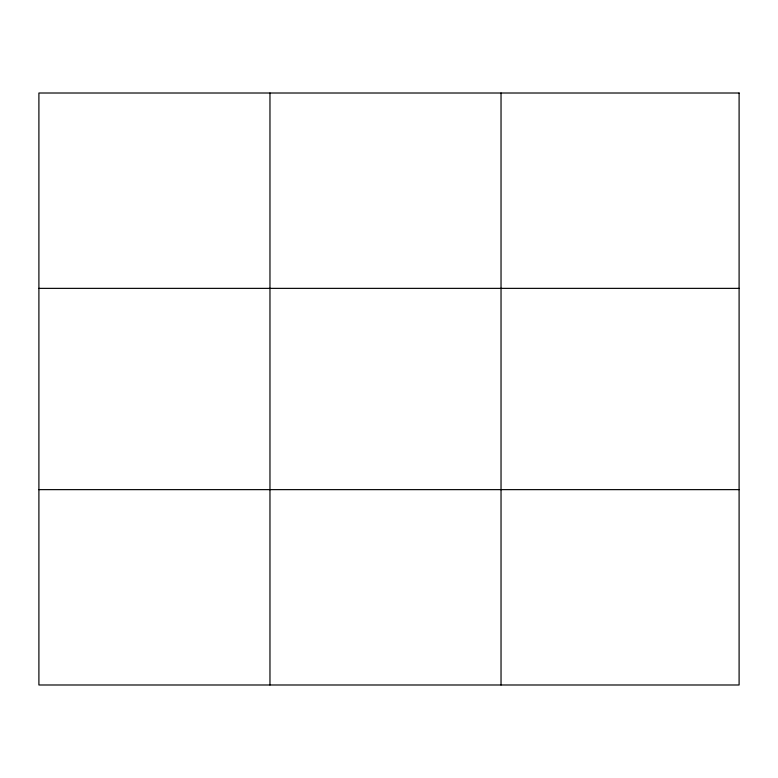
<?xml version="1.0" encoding="UTF-8"?>
<svg xmlns="http://www.w3.org/2000/svg" width="778" height="778" viewBox="0 0 778 778"><rect width="100%" height="100%" fill="white"/><g stroke="black" fill="none" stroke-linecap="round" stroke-linejoin="round"><path stroke-width="1.17" d="M269.966 93.01L269.966 684.99M501.032 93.01L501.032 684.99M38.9 288.366L739.1 288.366M38.9 489.634L739.1 489.634M739.1 93.01L739.1 684.99L38.9 684.99L38.9 93.01L739.1 93.01"/></g></svg>
